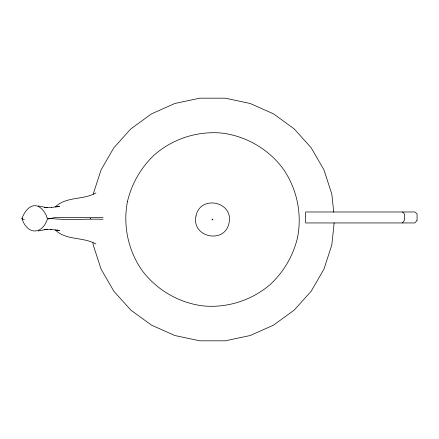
<?xml version="1.0" encoding="UTF-8"?>
<svg xmlns="http://www.w3.org/2000/svg" width="439" height="439" viewBox="0 0 439 439"><rect width="100%" height="100%" fill="white"/><g stroke="black" fill="none" stroke-linecap="round" stroke-linejoin="round"><path stroke-width="0.66" d="M334.15 222.836L331.835 244.863L323.955 269.118L311.202 291.2L294.141 310.154L273.508 325.145L250.208 335.517L225.267 340.818L199.761 340.818L174.815 335.517L151.521 325.145L130.888 310.154L113.822 291.2L101.074 269.118L93.194 244.863L92.98 242.86M22.065 218.101L22.093 219.001L24.354 219.352M93.194 194.137L101.074 169.882L113.822 147.8L130.888 128.846L151.521 113.855L174.815 103.483L199.761 98.182L225.267 98.182L250.208 103.483L273.508 113.855L294.141 128.846L311.202 147.8L323.955 169.882L331.835 194.137L333.728 212.158M402.398 222.952L404.363 220.449L404.363 213.815L402.42 211.982M55.259 206.988C66.294 196.173 83.092 200.31 95.883 192.935M90.45 218.485L90.813 218.402L90.324 218.468M38.314 230.98L47.187 229.213L44.751 229.57L51.714 229.548L50.485 229.372L59.512 230.464L56.757 230.113M51.67 207.351L59.512 206.467L56.757 206.818M103.088 219.237L101.036 219.242C85.056 218.82 69.005 220.296 53.152 218.699C50.139 217.837 46.6 220.499 46.435 215.653C44.416 211.724 41.716 207.735 37.452 206.034C29.616 203.778 24.266 212.196 21.95 218.468C27.059 235.161 42.49 235.117 47.615 218.468L48.367 218.962L55.204 217.497L103.088 217.695M51.714 207.384L44.751 207.362L47.187 207.724L38.314 205.951M95.883 243.996C83.092 236.621 66.294 240.764 55.259 229.943M127.491 201.43C122.766 225.361 128.144 250.647 142.192 270.589C156.822 290.119 179.205 303.042 203.427 305.945C227.726 308.14 252.31 300.155 270.676 284.093C283.989 271.538 293.318 255.377 297.538 237.57C302.257 213.639 296.885 188.353 282.837 168.411C268.207 148.881 245.824 135.958 221.602 133.055C197.303 130.86 172.719 138.845 154.352 154.907C141.04 167.462 131.711 183.623 127.491 201.43M195.997 215.988C191.13 237.4 224.768 244.55 229.032 223.012C233.899 201.6 200.261 194.45 195.997 215.988M212.053 219.401C212.723 221.163 213.381 218.062 212.053 219.401M417.05 220.449L414.833 222.952L305.659 222.952L305.659 211.982L414.855 211.982L417.05 213.815L417.05 220.449"/></g></svg>
